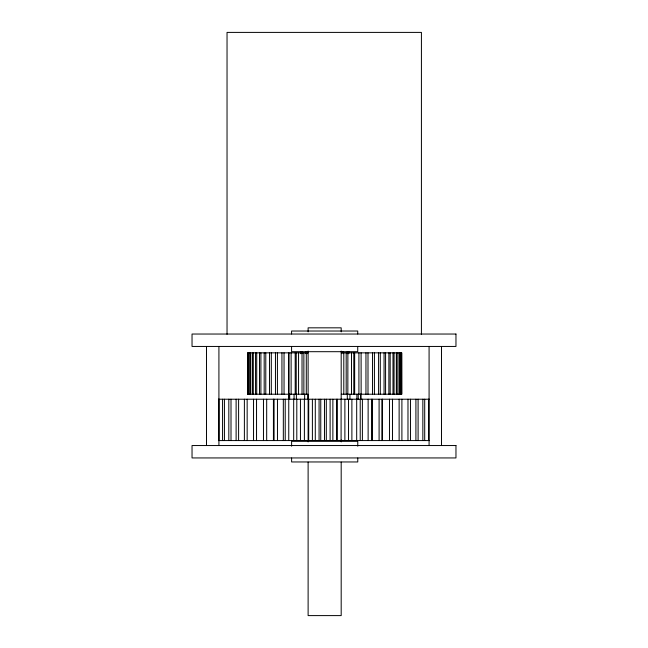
<?xml version="1.0" encoding="UTF-8"?>
<svg xmlns="http://www.w3.org/2000/svg" width="648" height="648" viewBox="0 0 648 648"><rect width="100%" height="100%" fill="white"/><g stroke="black" fill="none" stroke-linecap="round" stroke-linejoin="round"><path stroke-width="0.97" d="M308.027 352.852L247.585 352.852L247.601 394.211L307.97 394.211L307.97 399.249M341.269 352.852L401.711 352.852L401.711 394.211L341.269 394.211M218.4 399.217L429.478 399.217M218.4 440.575L429.478 440.575M441.49 346.445L441.49 445.541M429.081 346.445L429.081 445.541M428.701 399.217L428.701 440.575M424.707 399.217L424.707 440.575M422.844 399.217L422.844 440.575M421.419 334.311L421.419 32.4L227.035 32.4L227.035 334.311M418.098 399.217L418.098 440.575M415.911 399.217L415.911 440.575M410.468 399.217L410.468 440.575M407.981 399.217L407.981 440.575M401.898 399.217L401.898 440.575M401.63 352.852L401.703 394.211M401.533 352.852L401.533 394.211M401.031 352.852L401.031 394.211M400.691 352.852L400.691 394.211M399.516 352.852L399.516 394.211M399.128 399.217L399.128 440.575M398.933 352.852L398.933 394.211M397.192 352.852L397.192 394.211M396.349 352.852L396.349 394.211M394.065 352.852L394.065 394.211M392.988 352.852L392.988 394.211M392.477 399.217L392.477 440.575M390.177 352.852L390.177 394.211M389.472 399.217L389.472 440.575M388.873 352.852L388.873 394.211M385.576 352.852L385.576 394.211M384.053 352.852L384.053 394.211M382.32 399.217L382.32 440.575M382.036 399.217L382.036 440.575M380.303 352.852L380.303 394.211M379.096 399.217L379.096 440.575M378.586 352.852L378.586 394.211M374.423 352.852L374.423 394.211M372.527 352.852L372.527 394.211M372.479 399.217L372.479 440.575M371.531 399.217L371.531 440.575M368.129 399.217L368.129 440.575M367.999 352.852L367.999 394.211M365.95 352.852L365.95 394.211M362.386 399.217L362.386 440.575M361.098 352.852L361.139 394.211M360.887 394.211L360.887 399.249M360.725 394.211L360.725 399.249M360.223 399.217L360.223 440.575M358.911 352.852L358.911 394.211M358.239 394.211L358.239 399.249M357.728 333.971L357.728 331.023L291.576 331.023L291.576 333.971M357.728 346.777L357.728 351.694L291.576 351.694L291.576 346.777M357.769 446.205L357.769 441.28L291.608 441.28L291.608 446.205M357.769 458.015L357.769 461.959L291.608 461.959L291.608 458.015M356.878 394.211L356.878 399.249M356.684 399.217L356.684 440.575M354.659 352.852L354.659 394.211M353.8 352.852L353.8 394.211M351.888 399.217L351.888 440.575M351.5 352.852L351.5 394.211M349.944 394.211L349.944 399.249M348.827 351.67L348.827 353.654M348.527 399.217L348.527 440.575M348.438 351.67L348.438 353.654M347.879 351.67L347.846 394.211M347.231 351.67L347.231 353.654M347.296 394.211L347.296 399.249M346.178 352.852L346.178 394.211M344.882 399.217L344.882 440.575M343.796 352.852L343.796 394.211M343.302 351.67L343.302 353.654M341.731 351.67L341.731 353.654M341.188 331.873L341.188 327.831L308.116 327.831L308.116 331.873M341.188 351.054L341.188 399.524M341.188 439.911L341.188 441.936M341.188 462.121L341.188 615.6L308.116 615.6L308.116 462.121M341.091 399.217L341.091 440.575M337.308 399.217L337.308 440.575M336.571 399.217L336.571 440.575M332.87 399.217L332.87 440.575M330.107 399.217L330.107 440.575M326.309 399.217L326.309 440.575M324.478 399.217L324.478 440.575M320.76 399.217L320.76 440.575M319.067 399.217L319.067 440.575M315.293 399.217L315.293 440.575M312.393 399.217L312.393 440.575M308.691 399.217L308.691 440.575M308.116 351.054L308.116 441.936M307.565 351.67L307.565 353.654M306.285 352.852L306.285 394.211M305.816 351.67L305.816 353.654M304.665 394.211L304.665 399.249M304.382 399.217L304.382 440.575M303.872 352.852L303.872 394.211M302.146 351.67L302.146 353.654M302.025 352.852L302.025 394.211M301.263 351.67L301.263 353.654M300.753 351.67L300.753 353.654M300.623 351.67L300.623 353.654M300.445 399.217L300.445 440.575M298.558 352.852L298.558 394.211M296.8 399.217L296.8 440.575M296.387 394.211L296.387 399.249M296.225 352.852L296.225 394.211M295.196 352.852L295.196 394.211M294.062 394.211L294.062 399.249M293.682 399.217L293.682 440.575M291.122 352.852L291.122 394.211M289.688 394.211L289.688 399.249M289.04 394.211L289.04 399.249M288.887 352.852L288.887 394.211M288.757 394.211L288.757 440.575M288.7 352.852L288.7 394.211M285.217 399.217L285.217 440.575M284.043 352.852L284.043 394.211M283.33 399.217L283.33 440.575M281.937 352.852L281.937 394.211M277.417 352.852L277.417 394.211M277.466 399.217L277.466 440.575M275.457 352.852L275.457 394.211M274.064 399.217L274.064 440.575M273.432 399.217L273.432 440.575M271.31 352.852L271.31 394.211M269.519 352.852L269.519 394.211M266.684 399.217L266.684 440.575M265.785 352.852L265.785 394.211M264.181 352.852L264.181 394.211M263.469 399.217L263.469 440.575M260.901 352.852L260.901 394.211M259.508 352.852L259.508 394.211M256.721 352.852L256.721 394.211M256.543 399.217L256.543 440.575M255.547 352.852L255.547 394.211M253.538 399.217L253.538 440.575M253.287 352.852L253.287 394.211M252.347 352.852L252.347 394.211M250.63 352.852L250.63 394.211M249.934 352.852L249.934 394.211M248.783 352.852L248.783 394.211M248.338 352.852L248.338 394.211M247.771 352.852L247.771 394.211M247.155 399.217L247.155 440.575M244.385 399.217L244.385 440.575M238.602 399.217L238.602 440.575M236.115 399.217L236.115 440.575M231.004 399.217L231.004 440.575M228.817 399.217L228.817 440.575M224.427 399.217L224.427 440.575M222.564 399.217L222.564 440.575M218.943 399.217L218.943 440.575M218.919 346.445L218.919 445.541M206.51 346.445L206.51 445.541M455.965 334.036L192.035 334.036L192.035 346.445L455.965 346.445L455.965 334.036M455.965 445.541L192.035 445.541L192.035 457.942L455.965 457.942L455.965 445.541"/></g></svg>
